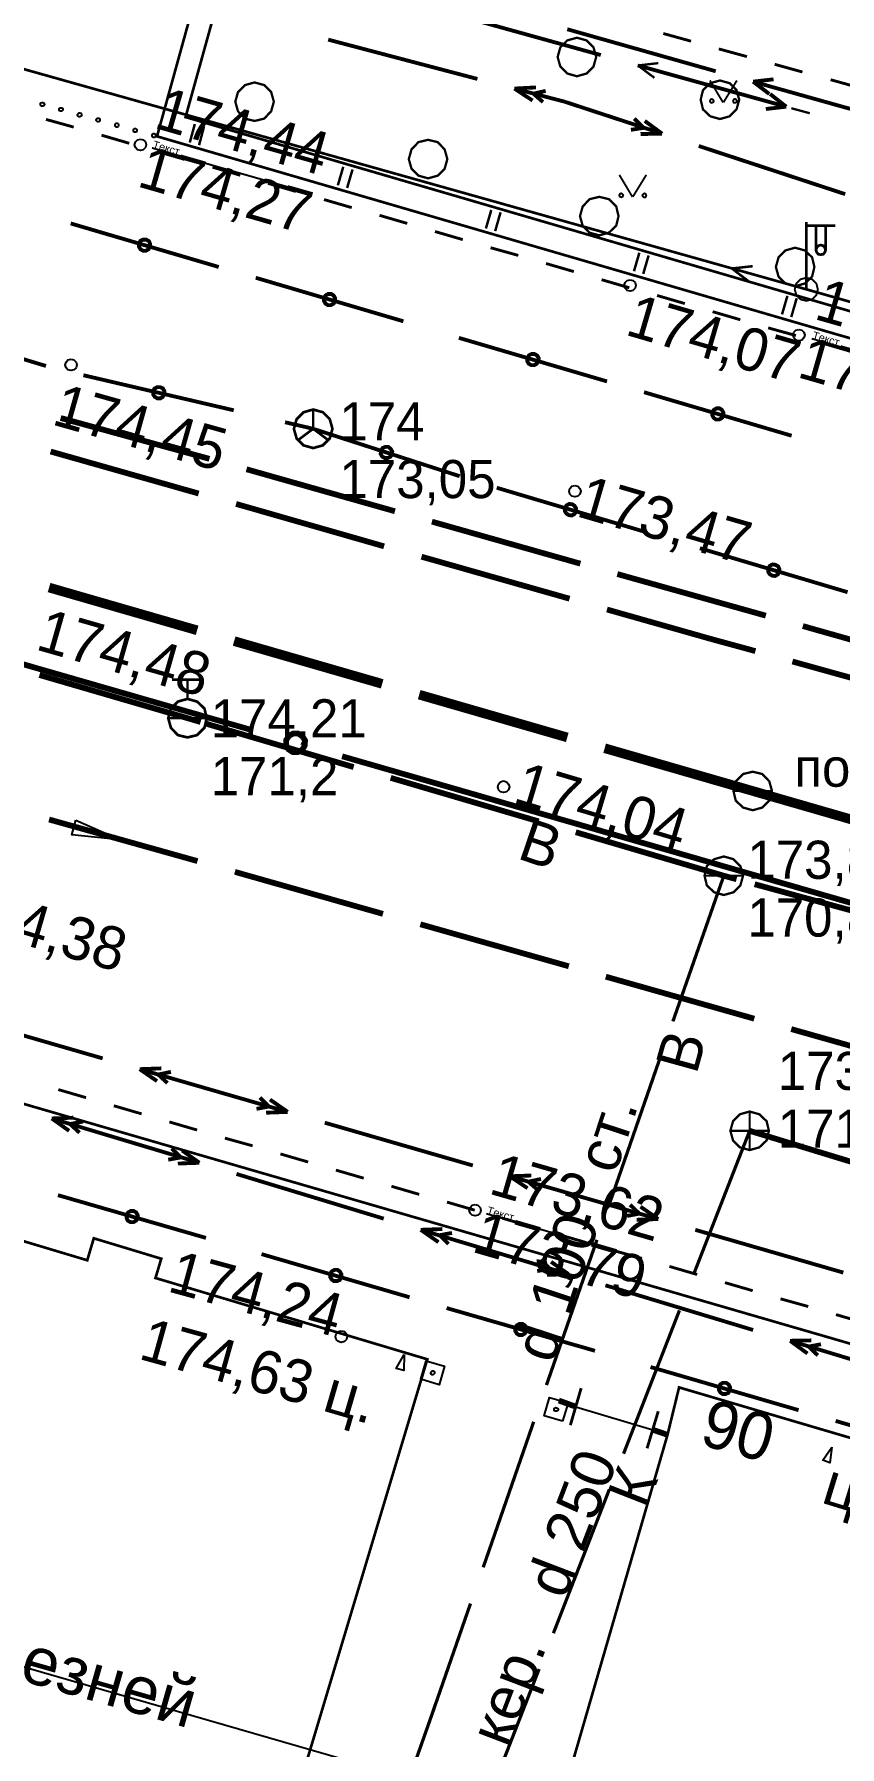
# Model space of a CAD drawing. Extents: x -2634 to -2115, y -2142 to -1393.
# Drawn here: x -2439.72 to -2418.83, y -2059.84 to -2015.39 of the extents above; entities that cross this region are included whole.
import ezdxf

# ---------------------------------------------------------------- set-up
doc = ezdxf.new("R2010")
doc.units = 0
doc.header["$MEASUREMENT"] = 0
for name, color, linetype in [('500_Дополн-Бордюры__п', 7, 'Continuous'), ('500_Дополн-Контур', 7, 'Continuous'), ('500_Линии_-Линии_связ', 7, 'Continuous'), ('500_Линии_-ЛЭП_провод', 7, 'Continuous'), ('500_Линии_-Смотровые_', 7, 'Continuous'), ('500_Линии_-Фонари_час', 7, 'Continuous'), ('500_Линии_-Электрокаб', 7, 'Continuous'), ('500_Объект-Опоры', 7, 'Continuous'), ('500_Огражд-Ограждения', 7, 'Continuous'), ('500_Растит-Газоны__са', 7, 'Continuous'), ('500_Растит-Лес_и_лесо', 7, 'Continuous'), ('500_Рельеф-Высотные_о', 7, 'Continuous'), ('500_Строен-Здания', 7, 'Continuous'), ('500_Трубоп-Водопровод', 7, 'Continuous'), ('500_Трубоп-Газопровод', 7, 'Continuous'), ('500_Трубоп-Канализаци', 7, 'Continuous'), ('500_Трубоп-Смотровые_', 7, 'Continuous'), ('500_Трубоп-Сооружения', 7, 'Continuous'), ('Красные_ли-Красные_ли', 7, 'Continuous'), ('Красные_ли-Оси_улиц_к', 7, 'Continuous')]:
    doc.layers.add(name, color=color, linetype=linetype)
doc.styles.add('TARIAL', font='Arial')

# ---------------------------------------------------------------- blocks, each defined once
blk = doc.blocks.new('block_25')
at = {"layer": '500_Растит-Газоны__са', "color": 0, "const_width": 0.05}
for points in [[(2.35, 3.02), (2.69, 2.45)], [(2.7, 2.45), (3.05, 3.02)], [(0, 0.57), (0.34, 0)], [(0.35, 0), (0.7, 0.57)]]:
    blk.add_lwpolyline(points, dxfattribs=at)
for points in [[(2.4, 2.54), (2.42, 2.53), (2.44, 2.51), (2.45, 2.49), (2.44, 2.46), (2.42, 2.45), (2.4, 2.44), (2.37, 2.45), (2.36, 2.46), (2.35, 2.49), (2.36, 2.51), (2.37, 2.53)], [(3, 2.54), (3.02, 2.53), (3.04, 2.51), (3.05, 2.49), (3.04, 2.46), (3.02, 2.44), (3, 2.44), (2.97, 2.44), (2.96, 2.46), (2.95, 2.49), (2.96, 2.51), (2.97, 2.53)], [(0.05, 0.09), (0.07, 0.08), (0.09, 0.06), (0.1, 0.04), (0.09, 0.01), (0.07, 0), (0.05, -0.01), (0.02, 0), (0.01, 0.01), (0, 0.04), (0.01, 0.06), (0.02, 0.08)], [(0.65, 0.09), (0.68, 0.08), (0.69, 0.06), (0.7, 0.04), (0.69, 0.01), (0.68, -0.01), (0.65, -0.01), (0.63, -0.01), (0.61, 0.01), (0.6, 0.04), (0.61, 0.06), (0.63, 0.08)]]:
    blk.add_lwpolyline(points, close=True, dxfattribs=at)

msp = doc.modelspace()

# ---------------------------------------------------------------- linework, layer by layer
at = {"layer": '500_Дополн-Бордюры__п', "color": 1, "const_width": 0.075}
for points in [[(-2423.41, -2015.37), (-2422.69, -2015.57)], [(-2421.97, -2015.77), (-2421.24, -2015.97)], [(-2420.52, -2016.17), (-2419.8, -2016.37)], [(-2419.07, -2016.57), (-2418.35, -2016.77)], [(-2438.7, -2017.8), (-2439.42, -2017.6)], [(-2437.26, -2018.22), (-2437.98, -2018.01)], [(-2435.82, -2018.64), (-2436.54, -2018.43)], [(-2434.38, -2019.05), (-2435.1, -2018.84)], [(-2432.94, -2019.47), (-2433.66, -2019.26)], [(-2431.49, -2019.89), (-2432.21, -2019.68)], [(-2430.05, -2020.3), (-2430.77, -2020.09)], [(-2428.61, -2020.72), (-2429.33, -2020.51)], [(-2427.17, -2021.13), (-2427.89, -2020.93)], [(-2425.73, -2021.55), (-2426.45, -2021.34)], [(-2424.29, -2021.97), (-2425.01, -2021.76)], [(-2422.85, -2022.38), (-2423.57, -2022.17)], [(-2421.41, -2022.8), (-2422.13, -2022.59)], [(-2419.97, -2023.21), (-2420.69, -2023.01)], [(-2418.52, -2023.63), (-2419.24, -2023.42)], [(-2439.1, -2042.78), (-2438.38, -2042.99)], [(-2437.66, -2043.2), (-2436.94, -2043.41)], [(-2436.22, -2043.62), (-2435.5, -2043.83)], [(-2434.78, -2044.04), (-2434.06, -2044.24)], [(-2433.34, -2044.45), (-2432.62, -2044.66)], [(-2431.9, -2044.87), (-2431.18, -2045.08)], [(-2430.46, -2045.29), (-2429.74, -2045.5)], [(-2429.02, -2045.7), (-2428.3, -2045.91)], [(-2427.58, -2046.12), (-2426.85, -2046.33)], [(-2426.13, -2046.54), (-2425.41, -2046.75)], [(-2424.69, -2046.96), (-2423.97, -2047.16)], [(-2423.25, -2047.37), (-2422.53, -2047.58)], [(-2421.81, -2047.79), (-2421.09, -2048)], [(-2420.37, -2048.21), (-2419.65, -2048.41)], [(-2418.93, -2048.62), (-2418.21, -2048.83)]]:
    msp.add_lwpolyline(points, dxfattribs=at)
at = {"layer": '500_Дополн-Контур', "color": 0}
for points in [[(-2439.5, -2017.16), (-2439.48, -2017.17), (-2439.46, -2017.2), (-2439.46, -2017.22), (-2439.48, -2017.25), (-2439.5, -2017.26), (-2439.53, -2017.26), (-2439.55, -2017.24), (-2439.56, -2017.22), (-2439.56, -2017.2), (-2439.55, -2017.17), (-2439.52, -2017.16)], [(-2439.02, -2017.3), (-2438.99, -2017.31), (-2438.98, -2017.33), (-2438.98, -2017.36), (-2439, -2017.38), (-2439.02, -2017.39), (-2439.04, -2017.39), (-2439.07, -2017.38), (-2439.08, -2017.36), (-2439.08, -2017.33), (-2439.07, -2017.31), (-2439.04, -2017.3)], [(-2438.54, -2017.43), (-2438.51, -2017.44), (-2438.5, -2017.47), (-2438.5, -2017.49), (-2438.51, -2017.52), (-2438.54, -2017.53), (-2438.56, -2017.53), (-2438.59, -2017.51), (-2438.6, -2017.49), (-2438.6, -2017.47), (-2438.58, -2017.44), (-2438.56, -2017.43)], [(-2438.05, -2017.57), (-2438.03, -2017.58), (-2438.02, -2017.6), (-2438.02, -2017.63), (-2438.03, -2017.65), (-2438.06, -2017.66), (-2438.08, -2017.66), (-2438.1, -2017.65), (-2438.12, -2017.63), (-2438.12, -2017.6), (-2438.1, -2017.58), (-2438.08, -2017.57)], [(-2437.57, -2017.7), (-2437.55, -2017.71), (-2437.54, -2017.74), (-2437.54, -2017.76), (-2437.55, -2017.79), (-2437.57, -2017.8), (-2437.6, -2017.8), (-2437.62, -2017.78), (-2437.63, -2017.76), (-2437.63, -2017.74), (-2437.62, -2017.71), (-2437.6, -2017.7)], [(-2437.09, -2017.84), (-2437.07, -2017.85), (-2437.06, -2017.87), (-2437.06, -2017.9), (-2437.07, -2017.92), (-2437.09, -2017.93), (-2437.12, -2017.93), (-2437.14, -2017.92), (-2437.15, -2017.9), (-2437.15, -2017.87), (-2437.14, -2017.85), (-2437.12, -2017.84)], [(-2436.61, -2017.97), (-2436.59, -2017.98), (-2436.58, -2018.01), (-2436.58, -2018.03), (-2436.59, -2018.06), (-2436.61, -2018.07), (-2436.64, -2018.07), (-2436.66, -2018.05), (-2436.67, -2018.03), (-2436.67, -2018.01), (-2436.66, -2017.98), (-2436.64, -2017.97)]]:
    msp.add_lwpolyline(points, close=True, dxfattribs=at)
at = {"layer": '500_Линии_-Линии_связ', "color": 0, "const_width": 0.1}
for points in [[(-2438.78, -2020.3), (-2434.94, -2021.43)], [(-2433.98, -2021.71), (-2430.15, -2022.84)], [(-2443.24, -2022.84), (-2439.42, -2024)], [(-2428.71, -2023.27), (-2424.87, -2024.4)], [(-2438.45, -2024.24), (-2434.55, -2025.15)], [(-2423.91, -2024.68), (-2420.08, -2025.81)], [(-2432.49, -2025.63), (-2433.22, -2025.46)], [(-2433.09, -2025.49), (-2432.49, -2025.63)], [(-2432.49, -2025.63), (-2428.69, -2026.86)], [(-2427.73, -2027.16), (-2423.9, -2028.3)], [(-2422.46, -2028.73), (-2418.63, -2029.87)], [(-2439.11, -2045.52), (-2435.27, -2046.63)], [(-2433.83, -2047.05), (-2429.99, -2048.17)], [(-2429.03, -2048.45), (-2425.18, -2049.56)], [(-2423.74, -2049.98), (-2419.9, -2051.1)], [(-2418.94, -2051.38), (-2415.1, -2052.49)]]:
    msp.add_lwpolyline(points, dxfattribs=at)
for points in [[(-2436.82, -2020.72), (-2436.75, -2020.76), (-2436.72, -2020.83), (-2436.72, -2020.9), (-2436.76, -2020.97), (-2436.83, -2021.01), (-2436.9, -2021.01), (-2436.97, -2020.97), (-2437.01, -2020.9), (-2437.01, -2020.82), (-2436.97, -2020.75), (-2436.9, -2020.72)], [(-2432.02, -2022.13), (-2431.96, -2022.17), (-2431.92, -2022.24), (-2431.92, -2022.32), (-2431.96, -2022.38), (-2432.03, -2022.42), (-2432.11, -2022.42), (-2432.17, -2022.38), (-2432.21, -2022.31), (-2432.21, -2022.23), (-2432.17, -2022.17), (-2432.1, -2022.13)], [(-2426.75, -2023.69), (-2426.68, -2023.73), (-2426.64, -2023.8), (-2426.65, -2023.87), (-2426.69, -2023.94), (-2426.76, -2023.98), (-2426.83, -2023.98), (-2426.9, -2023.94), (-2426.94, -2023.87), (-2426.93, -2023.79), (-2426.89, -2023.72), (-2426.83, -2023.69)], [(-2436.46, -2024.55), (-2436.39, -2024.58), (-2436.35, -2024.65), (-2436.35, -2024.73), (-2436.39, -2024.8), (-2436.45, -2024.84), (-2436.53, -2024.84), (-2436.6, -2024.8), (-2436.64, -2024.74), (-2436.64, -2024.66), (-2436.61, -2024.59), (-2436.54, -2024.55)], [(-2421.95, -2025.1), (-2421.89, -2025.14), (-2421.85, -2025.21), (-2421.85, -2025.29), (-2421.89, -2025.35), (-2421.96, -2025.39), (-2422.04, -2025.39), (-2422.1, -2025.35), (-2422.14, -2025.28), (-2422.14, -2025.2), (-2422.1, -2025.14), (-2422.03, -2025.1)], [(-2430.54, -2026.1), (-2430.48, -2026.15), (-2430.44, -2026.22), (-2430.45, -2026.29), (-2430.49, -2026.36), (-2430.56, -2026.39), (-2430.63, -2026.39), (-2430.7, -2026.35), (-2430.74, -2026.28), (-2430.73, -2026.2), (-2430.69, -2026.13), (-2430.62, -2026.1)], [(-2425.77, -2027.59), (-2425.71, -2027.63), (-2425.67, -2027.7), (-2425.67, -2027.77), (-2425.71, -2027.84), (-2425.78, -2027.88), (-2425.86, -2027.87), (-2425.92, -2027.83), (-2425.96, -2027.77), (-2425.96, -2027.69), (-2425.92, -2027.62), (-2425.85, -2027.58)], [(-2420.5, -2029.16), (-2420.43, -2029.2), (-2420.4, -2029.27), (-2420.4, -2029.34), (-2420.44, -2029.41), (-2420.51, -2029.45), (-2420.59, -2029.44), (-2420.65, -2029.4), (-2420.69, -2029.34), (-2420.69, -2029.26), (-2420.65, -2029.19), (-2420.58, -2029.15)], [(-2437.15, -2045.93), (-2437.08, -2045.97), (-2437.04, -2046.04), (-2437.04, -2046.12), (-2437.08, -2046.18), (-2437.15, -2046.22), (-2437.23, -2046.22), (-2437.3, -2046.18), (-2437.33, -2046.11), (-2437.33, -2046.03), (-2437.29, -2045.97), (-2437.22, -2045.93)], [(-2431.86, -2047.46), (-2431.8, -2047.5), (-2431.76, -2047.57), (-2431.76, -2047.65), (-2431.8, -2047.72), (-2431.87, -2047.75), (-2431.95, -2047.75), (-2432.01, -2047.71), (-2432.05, -2047.64), (-2432.05, -2047.57), (-2432.01, -2047.5), (-2431.94, -2047.46)], [(-2427.06, -2048.86), (-2427, -2048.9), (-2426.96, -2048.97), (-2426.96, -2049.05), (-2427, -2049.11), (-2427.07, -2049.15), (-2427.15, -2049.15), (-2427.21, -2049.11), (-2427.25, -2049.04), (-2427.25, -2048.96), (-2427.21, -2048.9), (-2427.14, -2048.86)], [(-2421.78, -2050.39), (-2421.72, -2050.43), (-2421.68, -2050.5), (-2421.68, -2050.58), (-2421.72, -2050.65), (-2421.79, -2050.68), (-2421.87, -2050.68), (-2421.93, -2050.64), (-2421.97, -2050.57), (-2421.97, -2050.5), (-2421.93, -2050.43), (-2421.86, -2050.39)]]:
    msp.add_lwpolyline(points, close=True, dxfattribs=at)
at = {"layer": '500_Линии_-ЛЭП_провод', "color": 253, "const_width": 0.07}
for points in [[(-2419.7, -2022.01), (-2452.55, -2012.76)], [(-2389.73, -2030.58), (-2419.7, -2022.01)], [(-2396.22, -2055.86), (-2453.85, -2039.13)]]:
    msp.add_lwpolyline(points, dxfattribs=at)
at = {"layer": '500_Линии_-ЛЭП_провод', "color": 0}
for points, const_width in [([(-2421.09, -2021.41), (-2421.63, -2021.47)], 0.065), ([(-2419.7, -2022.01), (-2421.63, -2021.47)], 0.065), ([(-2421.2, -2021.8), (-2421.63, -2021.47)], 0.065), ([(-2419.7, -2022.01), (-2417.78, -2022.56)], 0.06)]:
    msp.add_lwpolyline(points, dxfattribs=dict(at, const_width=const_width))
at = {"layer": '500_Линии_-Смотровые_', "color": 0, "const_width": 0.07}
for points in [[(-2432.49, -2025.13), (-2432.24, -2025.2), (-2432.06, -2025.38), (-2431.99, -2025.63), (-2432.06, -2025.88), (-2432.24, -2026.06), (-2432.49, -2026.13), (-2432.74, -2026.06), (-2432.92, -2025.88), (-2432.99, -2025.63), (-2432.92, -2025.38), (-2432.74, -2025.2)], [(-2432.49, -2025.58), (-2432.49, -2025.58), (-2432.49, -2025.58), (-2432.49, -2025.58), (-2432.49, -2025.58), (-2432.49, -2025.58), (-2432.49, -2025.58), (-2432.49, -2025.58), (-2432.49, -2025.58), (-2432.49, -2025.58), (-2432.49, -2025.58), (-2432.49, -2025.58)]]:
    msp.add_lwpolyline(points, close=True, dxfattribs=at)
at = {"layer": '500_Линии_-Смотровые_', "color": 0, "const_width": 0.065}
for points in [[(-2432.49, -2025.13), (-2432.49, -2025.63)], [(-2432.89, -2025.93), (-2432.49, -2025.63)], [(-2432.49, -2025.63), (-2432.09, -2025.93)]]:
    msp.add_lwpolyline(points, dxfattribs=at)
at = {"layer": '500_Линии_-Фонари_час', "color": 0, "const_width": 0.065}
for points in [[(-2419.7, -2022.01), (-2419.7, -2020.26)], [(-2418.95, -2020.36), (-2419.7, -2020.36)], [(-2419.45, -2021.01), (-2419.45, -2020.36)], [(-2419.2, -2021.01), (-2419.2, -2020.36)], [(-2419.45, -2020.99), (-2419.45, -2020.86)], [(-2419.45, -2020.96), (-2419.45, -2020.96)], [(-2419.2, -2020.99), (-2419.2, -2020.86)], [(-2419.2, -2020.99), (-2419.2, -2020.86)]]:
    msp.add_lwpolyline(points, dxfattribs=at)
at = {"layer": '500_Линии_-Фонари_час', "color": 0, "const_width": 0.07}
msp.add_lwpolyline([(-2419.45, -2020.99), (-2419.43, -2020.93), (-2419.39, -2020.88), (-2419.33, -2020.86), (-2419.26, -2020.88), (-2419.22, -2020.93), (-2419.2, -2020.99), (-2419.22, -2021.05), (-2419.26, -2021.1), (-2419.33, -2021.11), (-2419.39, -2021.1), (-2419.43, -2021.05)], close=True, dxfattribs=at)
at = {"layer": '500_Линии_-Электрокаб', "color": 1}
for points, const_width in [([(-2428.89, -2014.86), (-2425.03, -2015.93)], 0.1), ([(-2422.05, -2016.35), (-2425.9, -2015.26)], 0.1), ([(-2424.07, -2016.2), (-2420.22, -2017.27)], 0.1), ([(-2424.07, -2016.2), (-2423.54, -2016.14)], 0.06), ([(-2424.07, -2016.2), (-2423.64, -2016.52)], 0.06), ([(-2420.55, -2016.56), (-2421.08, -2016.62)], 0.1), ([(-2417.23, -2017.7), (-2421.08, -2016.62)], 0.1), ([(-2420.66, -2016.94), (-2421.08, -2016.62)], 0.1), ([(-2420.64, -2016.94), (-2420.22, -2017.27)], 0.1), ([(-2420.75, -2017.33), (-2420.22, -2017.27)], 0.1), ([(-2419.61, -2017.44), (-2420.09, -2017.31)], 0.06)]:
    msp.add_lwpolyline(points, dxfattribs=dict(at, const_width=const_width))
at = {"layer": '500_Линии_-Электрокаб', "color": 12, "const_width": 0.1}
for points in [[(-2432.1, -2015.53), (-2428.23, -2016.55)], [(-2427.27, -2016.8), (-2426.71, -2016.77)], [(-2427.27, -2016.8), (-2425.97, -2017.14)], [(-2427.27, -2016.8), (-2426.8, -2017.11)], [(-2426.78, -2016.93), (-2426.53, -2017.15)], [(-2426.77, -2016.93), (-2426.46, -2016.86)], [(-2425.97, -2017.14), (-2423.44, -2017.97)], [(-2424.25, -2017.87), (-2423.92, -2017.82)], [(-2424.16, -2017.58), (-2423.92, -2017.82)], [(-2423.89, -2017.64), (-2423.44, -2017.97)], [(-2424, -2017.98), (-2423.44, -2017.97)], [(-2422.49, -2018.29), (-2418.69, -2019.54)], [(-2437.95, -2041.97), (-2441.79, -2040.86)], [(-2436.43, -2042.23), (-2436.99, -2042.25)], [(-2433.15, -2043.36), (-2436.99, -2042.25)], [(-2436.54, -2042.56), (-2436.99, -2042.25)], [(-2436.18, -2042.32), (-2436.51, -2042.39)], [(-2436.27, -2042.61), (-2436.51, -2042.39)], [(-2433.64, -2043.22), (-2433.96, -2043.28)], [(-2433.64, -2043.22), (-2433.87, -2042.99)], [(-2433.15, -2043.36), (-2433.61, -2043.04)], [(-2439.27, -2043.53), (-2438.71, -2043.51)], [(-2439.27, -2043.53), (-2435.44, -2044.68)], [(-2439.27, -2043.53), (-2438.82, -2043.85)], [(-2438.79, -2043.68), (-2438.55, -2043.9)], [(-2438.78, -2043.67), (-2438.46, -2043.61)], [(-2433.15, -2043.36), (-2433.71, -2043.38)], [(-2428.35, -2044.75), (-2432.19, -2043.64)], [(-2436.25, -2044.6), (-2435.92, -2044.54)], [(-2436.16, -2044.31), (-2435.92, -2044.54)], [(-2435.89, -2044.36), (-2435.44, -2044.68)], [(-2436, -2044.7), (-2435.44, -2044.68)], [(-2434.48, -2044.97), (-2430.66, -2046.13)], [(-2426.83, -2045.01), (-2427.39, -2045.03)], [(-2423.54, -2046.14), (-2427.39, -2045.03)], [(-2426.93, -2045.34), (-2427.39, -2045.03)], [(-2426.58, -2045.1), (-2426.91, -2045.17)], [(-2426.66, -2045.39), (-2426.91, -2045.17)], [(-2424.03, -2046), (-2424.27, -2045.77)], [(-2423.54, -2046.14), (-2424, -2045.82)], [(-2424.03, -2046), (-2424.35, -2046.06)], [(-2423.54, -2046.14), (-2424.1, -2046.16)], [(-2429.7, -2046.42), (-2429.14, -2046.4)], [(-2429.7, -2046.42), (-2425.87, -2047.57)], [(-2429.7, -2046.42), (-2429.24, -2046.74)], [(-2429.21, -2046.56), (-2428.89, -2046.5)], [(-2429.21, -2046.56), (-2428.98, -2046.79)], [(-2418.74, -2047.53), (-2422.58, -2046.42)], [(-2426.59, -2047.2), (-2426.35, -2047.43)], [(-2426.68, -2047.49), (-2426.35, -2047.43)], [(-2426.43, -2047.59), (-2425.87, -2047.57)], [(-2426.32, -2047.25), (-2425.87, -2047.57)], [(-2424.91, -2047.86), (-2421.08, -2049.02)], [(-2420.12, -2049.3), (-2419.57, -2049.29)], [(-2420.12, -2049.3), (-2416.29, -2050.46)], [(-2420.12, -2049.3), (-2419.67, -2049.63)], [(-2419.64, -2049.45), (-2419.32, -2049.39)], [(-2419.64, -2049.45), (-2419.4, -2049.68)]]:
    msp.add_lwpolyline(points, dxfattribs=at)
at = {"layer": '500_Объект-Опоры', "color": 1, "const_width": 0.05}
msp.add_lwpolyline([(-2419.7, -2021.71), (-2419.55, -2021.75), (-2419.44, -2021.86), (-2419.4, -2022.01), (-2419.44, -2022.16), (-2419.55, -2022.27), (-2419.7, -2022.31), (-2419.85, -2022.27), (-2419.96, -2022.16), (-2420, -2022.01), (-2419.96, -2021.86), (-2419.85, -2021.75)], close=True, dxfattribs=at)
at = {"layer": '500_Объект-Опоры', "color": 0}
for points in [[(-2429.7, -2050.3), (-2429.56, -2049.82), (-2429.08, -2049.96), (-2429.22, -2050.44)], [(-2429.38, -2050.08), (-2429.35, -2050.1), (-2429.34, -2050.12), (-2429.34, -2050.15), (-2429.36, -2050.17), (-2429.38, -2050.18), (-2429.4, -2050.18), (-2429.43, -2050.17), (-2429.44, -2050.14), (-2429.44, -2050.12), (-2429.42, -2050.1), (-2429.4, -2050.08)], [(-2426.02, -2051.39), (-2426.5, -2051.25), (-2426.36, -2050.77), (-2425.88, -2050.91)], [(-2426.24, -2051.07), (-2426.23, -2051.05), (-2426.2, -2051.03), (-2426.18, -2051.04), (-2426.16, -2051.05), (-2426.14, -2051.07), (-2426.14, -2051.1), (-2426.16, -2051.12), (-2426.18, -2051.13), (-2426.21, -2051.13), (-2426.23, -2051.12), (-2426.24, -2051.09)]]:
    msp.add_lwpolyline(points, close=True, dxfattribs=at)
at = {"layer": '500_Огражд-Ограждения', "color": 0, "const_width": 0.07}
msp.add_lwpolyline([(-2373.52, -2036.19), (-2391.46, -2030.98), (-2418.84, -2023.2), (-2436.54, -2018.04), (-2435.67, -2014.89), (-2435.11, -2015.05), (-2435.8, -2017.54), (-2415.17, -2023.57), (-2386.51, -2031.83), (-2373.92, -2035.48), (-2372.55, -2030.7), (-2374.88, -2029.96), (-2374.68, -2029.37), (-2371.79, -2030.26)], close=True, dxfattribs=at)
at = {"layer": '500_Огражд-Ограждения', "color": 0}
for points, const_width in [([(-2435.69, -2018.2), (-2435.56, -2017.72)], 0.065), ([(-2435.56, -2017.72), (-2435.56, -2017.72)], 0.065), ([(-2435.56, -2017.72), (-2435.56, -2017.72)], 0.065), ([(-2435.45, -2018.27), (-2435.32, -2017.78)], 0.065), ([(-2431.85, -2019.31), (-2431.71, -2018.83)], 0.065), ([(-2431.61, -2019.38), (-2431.47, -2018.9)], 0.065), ([(-2428.01, -2020.43), (-2427.87, -2019.95)], 0.065), ([(-2427.87, -2019.95), (-2427.87, -2019.95)], 0.065), ([(-2427.87, -2019.95), (-2427.87, -2019.95)], 0.065), ([(-2427.77, -2020.5), (-2427.63, -2020.01)], 0.065), ([(-2424.17, -2021.54), (-2424.03, -2021.06)], 0.065), ([(-2423.93, -2021.61), (-2423.79, -2021.13)], 0.065), ([(-2420.33, -2022.66), (-2420.19, -2022.18)], 0.065), ([(-2420.19, -2022.18), (-2420.19, -2022.18)], 0.065), ([(-2420.19, -2022.18), (-2420.19, -2022.18)], 0.065), ([(-2420.09, -2022.73), (-2419.95, -2022.24)], 0.065), ([(-2425.82, -2051.49), (-2425.54, -2050.53)], 0.075), ([(-2426.12, -2050.85), (-2425.68, -2051.01)], 0.15), ([(-2423.54, -2051.13), (-2423.83, -2052.09)], 0.075), ([(-2423.68, -2051.61), (-2423.3, -2051.74)], 0.15)]:
    msp.add_lwpolyline(points, dxfattribs=dict(at, const_width=const_width))
at = {"layer": '500_Огражд-Ограждения', "color": 255}
msp.add_lwpolyline([(-2425.68, -2051.01), (-2423.68, -2051.61)], dxfattribs=at)
at = {"layer": '500_Растит-Лес_и_лесо', "color": 0, "const_width": 0.06}
for points in [[(-2425.65, -2015.48), (-2425.4, -2015.55), (-2425.22, -2015.73), (-2425.15, -2015.98), (-2425.22, -2016.23), (-2425.4, -2016.41), (-2425.65, -2016.48), (-2425.9, -2016.41), (-2426.08, -2016.23), (-2426.15, -2015.98), (-2426.08, -2015.73), (-2425.9, -2015.55)], [(-2434.01, -2016.64), (-2433.76, -2016.71), (-2433.58, -2016.89), (-2433.51, -2017.14), (-2433.58, -2017.39), (-2433.76, -2017.58), (-2434.01, -2017.64), (-2434.26, -2017.58), (-2434.44, -2017.39), (-2434.51, -2017.14), (-2434.44, -2016.89), (-2434.26, -2016.71)], [(-2421.94, -2016.59), (-2421.69, -2016.66), (-2421.51, -2016.84), (-2421.44, -2017.09), (-2421.51, -2017.34), (-2421.69, -2017.52), (-2421.94, -2017.59), (-2422.19, -2017.52), (-2422.38, -2017.34), (-2422.44, -2017.09), (-2422.38, -2016.84), (-2422.19, -2016.66)], [(-2429.51, -2018.13), (-2429.26, -2018.19), (-2429.08, -2018.38), (-2429.01, -2018.63), (-2429.08, -2018.88), (-2429.26, -2019.06), (-2429.51, -2019.13), (-2429.76, -2019.06), (-2429.94, -2018.88), (-2430.01, -2018.63), (-2429.94, -2018.38), (-2429.76, -2018.19)], [(-2425.07, -2019.61), (-2424.82, -2019.67), (-2424.63, -2019.86), (-2424.57, -2020.11), (-2424.63, -2020.36), (-2424.82, -2020.54), (-2425.07, -2020.61), (-2425.32, -2020.54), (-2425.5, -2020.36), (-2425.57, -2020.11), (-2425.5, -2019.86), (-2425.32, -2019.67)], [(-2419.99, -2020.93), (-2419.74, -2021), (-2419.55, -2021.18), (-2419.49, -2021.43), (-2419.55, -2021.68), (-2419.74, -2021.86), (-2419.99, -2021.93), (-2420.24, -2021.86), (-2420.42, -2021.68), (-2420.49, -2021.43), (-2420.42, -2021.18), (-2420.24, -2021)]]:
    msp.add_lwpolyline(points, close=True, dxfattribs=at)
at = {"layer": '500_Рельеф-Высотные_о', "color": 0}
for points in [[(-2436.97, -2018.11), (-2436.9, -2018.13), (-2436.84, -2018.18), (-2436.82, -2018.26), (-2436.84, -2018.33), (-2436.9, -2018.39), (-2436.97, -2018.41), (-2437.05, -2018.39), (-2437.1, -2018.33), (-2437.12, -2018.26), (-2437.1, -2018.18), (-2437.05, -2018.13)], [(-2424.27, -2021.76), (-2424.2, -2021.78), (-2424.14, -2021.83), (-2424.12, -2021.91), (-2424.14, -2021.98), (-2424.2, -2022.04), (-2424.27, -2022.06), (-2424.35, -2022.04), (-2424.4, -2021.98), (-2424.42, -2021.91), (-2424.4, -2021.83), (-2424.35, -2021.78)], [(-2419.89, -2023.05), (-2419.82, -2023.07), (-2419.76, -2023.12), (-2419.74, -2023.2), (-2419.76, -2023.27), (-2419.82, -2023.33), (-2419.89, -2023.35), (-2419.97, -2023.33), (-2420.02, -2023.27), (-2420.04, -2023.2), (-2420.02, -2023.12), (-2419.97, -2023.07)], [(-2438.77, -2023.82), (-2438.7, -2023.84), (-2438.64, -2023.9), (-2438.62, -2023.97), (-2438.64, -2024.05), (-2438.7, -2024.1), (-2438.77, -2024.12), (-2438.85, -2024.1), (-2438.9, -2024.05), (-2438.92, -2023.97), (-2438.9, -2023.9), (-2438.85, -2023.84)], [(-2425.7, -2027.1), (-2425.63, -2027.12), (-2425.57, -2027.18), (-2425.55, -2027.25), (-2425.57, -2027.33), (-2425.63, -2027.38), (-2425.7, -2027.4), (-2425.78, -2027.38), (-2425.83, -2027.33), (-2425.85, -2027.25), (-2425.83, -2027.18), (-2425.78, -2027.12)], [(-2427.55, -2034.77), (-2427.48, -2034.79), (-2427.42, -2034.85), (-2427.4, -2034.92), (-2427.42, -2035), (-2427.48, -2035.05), (-2427.55, -2035.07), (-2427.63, -2035.05), (-2427.68, -2035), (-2427.7, -2034.92), (-2427.68, -2034.85), (-2427.63, -2034.79)], [(-2428.29, -2045.76), (-2428.22, -2045.78), (-2428.16, -2045.84), (-2428.14, -2045.91), (-2428.16, -2045.99), (-2428.22, -2046.04), (-2428.29, -2046.06), (-2428.37, -2046.04), (-2428.42, -2045.99), (-2428.44, -2045.91), (-2428.42, -2045.84), (-2428.37, -2045.78)], [(-2431.76, -2049.04), (-2431.68, -2049.06), (-2431.63, -2049.12), (-2431.61, -2049.19), (-2431.63, -2049.27), (-2431.68, -2049.32), (-2431.76, -2049.34), (-2431.83, -2049.32), (-2431.89, -2049.27), (-2431.91, -2049.19), (-2431.89, -2049.12), (-2431.83, -2049.06)], [(-2430.13, -2049.66), (-2430.14, -2050.07), (-2430.34, -2050.02)], [(-2419.04, -2052.06), (-2419.09, -2052.47), (-2419.27, -2052.4)]]:
    msp.add_lwpolyline(points, close=True, dxfattribs=at)
at = {"layer": '500_Рельеф-Высотные_о', "color": 0, "const_width": 0.05}
for points in [[(-2436.67, -2018.34), (-2432.64, -2019.5)], [(-2419.56, -2023.29), (-2415.52, -2024.45)], [(-2428, -2046), (-2423.96, -2047.17)]]:
    msp.add_lwpolyline(points, dxfattribs=at)
at = {"layer": '500_Строен-Здания', "color": 0, "const_width": 0.07}
for points in [[(-2443.06, -2063.15), (-2451.58, -2060.59), (-2452.41, -2063.37), (-2459.61, -2061.2), (-2456.32, -2050.21), (-2461.24, -2048.73), (-2459.16, -2041.83), (-2454.26, -2043.3), (-2454.11, -2042.81), (-2446.62, -2045.06), (-2446.43, -2044.42), (-2445.35, -2044.74), (-2445.45, -2045.08), (-2438.35, -2047.21), (-2438.18, -2046.64), (-2436.43, -2047.17), (-2436.58, -2047.67), (-2429.53, -2049.78), (-2436.21, -2072.06), (-2444.95, -2069.43)], [(-2423.94, -2091.19), (-2417.5, -2069.02), (-2413.18, -2054.12), (-2412.99, -2053.46), (-2423, -2050.51), (-2423.3, -2051.74), (-2430.43, -2076.35), (-2426.41, -2077.72), (-2427.19, -2080.37), (-2429.41, -2079.62), (-2432.14, -2088.73)]]:
    msp.add_lwpolyline(points, close=True, dxfattribs=at)
at = {"layer": '500_Трубоп-Водопровод', "color": 94}
for points, const_width in [([(-2435.5, -2030.86), (-2439.34, -2029.75)], 0.25), ([(-2430.7, -2032.25), (-2434.54, -2031.14)], 0.25), ([(-2435.75, -2033.14), (-2439.59, -2032.02)], 0.15), ([(-2425.9, -2033.64), (-2429.74, -2032.53)], 0.25), ([(-2435.75, -2033.14), (-2435.41, -2033.24)], 0.15), ([(-2431.44, -2034.41), (-2435.28, -2033.28)], 0.15), ([(-2421.09, -2035.03), (-2424.93, -2033.92)], 0.25), ([(-2426.64, -2035.82), (-2430.48, -2034.69)], 0.15), ([(-2421.09, -2035.03), (-2417.25, -2036.14)], 0.25), ([(-2421.84, -2037.23), (-2425.68, -2036.1)], 0.15), ([(-2421.84, -2037.23), (-2423.16, -2041.01)], 0.085), ([(-2421.84, -2037.23), (-2421.51, -2037.32)], 0.15), ([(-2417.18, -2038.5), (-2421.04, -2037.45)], 0.15), ([(-2423.49, -2041.95), (-2424.8, -2045.73)], 0.085), ([(-2425.13, -2046.68), (-2426.44, -2050.45)], 0.085), ([(-2426.77, -2051.4), (-2428.08, -2055.18)], 0.085), ([(-2428.41, -2056.12), (-2429.41, -2059)], 0.085), ([(-2429.41, -2059), (-2429.33, -2058.76)], 0.085), ([(-2429.41, -2059), (-2430.74, -2062.77)], 0.085)]:
    msp.add_lwpolyline(points, dxfattribs=dict(at, const_width=const_width))
at = {"layer": '500_Трубоп-Газопровод', "color": 5, "const_width": 0.15}
for points in [[(-2439.04, -2025.35), (-2435.18, -2026.41)], [(-2439.3, -2026.22), (-2435.46, -2027.31)], [(-2434.22, -2026.68), (-2430.37, -2027.77)], [(-2434.49, -2027.58), (-2430.65, -2028.68)], [(-2429.41, -2028.04), (-2425.56, -2029.13)], [(-2429.68, -2028.95), (-2425.84, -2030.04)], [(-2424.6, -2029.4), (-2420.75, -2030.48)], [(-2424.87, -2030.32), (-2422.19, -2031.08)], [(-2419.79, -2030.75), (-2415.94, -2031.84)], [(-2422.19, -2031.08), (-2421.02, -2031.4)], [(-2420.06, -2031.67), (-2416.21, -2032.74)]]:
    msp.add_lwpolyline(points, dxfattribs=at)
at = {"layer": '500_Трубоп-Канализаци', "color": 34}
for points, const_width in [([(-2439.34, -2035.77), (-2435.49, -2036.85)], 0.15), ([(-2434.52, -2037.13), (-2430.68, -2038.22)], 0.15), ([(-2429.71, -2038.49), (-2425.86, -2039.58)], 0.15), ([(-2424.9, -2039.85), (-2421.05, -2040.94)], 0.15), ([(-2420.09, -2041.21), (-2416.24, -2042.3)], 0.15), ([(-2421.17, -2043.85), (-2422.62, -2047.57)], 0.085), ([(-2421.17, -2043.85), (-2417.34, -2045.02)], 0.15), ([(-2422.99, -2048.51), (-2424.44, -2052.23)], 0.085), ([(-2424.81, -2053.16), (-2426.26, -2056.89)], 0.085), ([(-2426.63, -2057.82), (-2428.08, -2061.54)], 0.085)]:
    msp.add_lwpolyline(points, dxfattribs=dict(at, const_width=const_width))
at = {"layer": '500_Трубоп-Канализаци', "color": 0}
msp.add_lwpolyline([(-2438.65, -2035.79), (-2437.49, -2036.3), (-2438.75, -2036.17)], close=True, dxfattribs=at)
at = {"layer": '500_Трубоп-Смотровые_', "color": 0, "const_width": 0.06}
for points in [[(-2435.75, -2032.64), (-2435.5, -2032.71), (-2435.31, -2032.89), (-2435.25, -2033.14), (-2435.31, -2033.39), (-2435.5, -2033.58), (-2435.75, -2033.64), (-2436, -2033.58), (-2436.18, -2033.39), (-2436.25, -2033.14), (-2436.18, -2032.89), (-2436, -2032.71)], [(-2421.09, -2034.53), (-2420.84, -2034.59), (-2420.66, -2034.78), (-2420.59, -2035.03), (-2420.66, -2035.28), (-2420.84, -2035.46), (-2421.09, -2035.53), (-2421.34, -2035.46), (-2421.53, -2035.28), (-2421.59, -2035.03), (-2421.53, -2034.78), (-2421.34, -2034.59)], [(-2421.84, -2036.73), (-2421.59, -2036.8), (-2421.41, -2036.98), (-2421.34, -2037.23), (-2421.41, -2037.48), (-2421.59, -2037.66), (-2421.84, -2037.73), (-2422.09, -2037.66), (-2422.28, -2037.48), (-2422.34, -2037.23), (-2422.28, -2036.98), (-2422.09, -2036.8)], [(-2421.17, -2043.35), (-2420.92, -2043.42), (-2420.73, -2043.6), (-2420.67, -2043.85), (-2420.73, -2044.1), (-2420.92, -2044.28), (-2421.17, -2044.35), (-2421.42, -2044.28), (-2421.6, -2044.1), (-2421.67, -2043.85), (-2421.6, -2043.6), (-2421.42, -2043.42)]]:
    msp.add_lwpolyline(points, close=True, dxfattribs=at)
at = {"layer": '500_Трубоп-Смотровые_', "color": 0, "const_width": 0.055}
for points in [[(-2436.25, -2033.14), (-2435.25, -2033.14)], [(-2421.59, -2035.03), (-2420.59, -2035.03)], [(-2422.34, -2037.23), (-2421.34, -2037.23)], [(-2421.17, -2044.35), (-2421.17, -2043.35)], [(-2421.67, -2043.85), (-2420.67, -2043.85)]]:
    msp.add_lwpolyline(points, dxfattribs=at)
at = {"layer": '500_Трубоп-Сооружения', "color": 0, "const_width": 0.065}
for points in [[(-2436.15, -2032.14), (-2435.35, -2032.14)], [(-2435.75, -2032.14), (-2435.75, -2032.64)]]:
    msp.add_lwpolyline(points, dxfattribs=at)
at = {"layer": '500_Трубоп-Сооружения', "color": 0, "const_width": 0.07}
msp.add_lwpolyline([(-2435.75, -2032.64), (-2435.5, -2032.71), (-2435.31, -2032.89), (-2435.25, -2033.14), (-2435.31, -2033.39), (-2435.5, -2033.58), (-2435.75, -2033.64), (-2436, -2033.58), (-2436.18, -2033.39), (-2436.25, -2033.14), (-2436.18, -2032.89), (-2436, -2032.71)], close=True, dxfattribs=at)
at = {"layer": 'Красные_ли-Красные_ли', "color": 12}
msp.add_line((-2529.82, -2031.86), (-2363.24, -2079.9), dxfattribs=at)
at = {"layer": 'Красные_ли-Оси_улиц_к', "color": 12, "const_width": 0.15}
for points in [[(-2455.77, -2027.2), (-2434.15, -2033.43)], [(-2431.74, -2034.13), (-2410.13, -2040.36)]]:
    msp.add_lwpolyline(points, dxfattribs=at)
for points in [[(-2432.88, -2033.54), (-2432.77, -2033.61), (-2432.7, -2033.72), (-2432.71, -2033.85), (-2432.77, -2033.96), (-2432.89, -2034.02), (-2433.02, -2034.02), (-2433.13, -2033.95), (-2433.19, -2033.84), (-2433.19, -2033.71), (-2433.12, -2033.6), (-2433.01, -2033.54)], [(-2420.94, -2037.24), (-2420.94, -2037.24), (-2420.94, -2037.24), (-2420.94, -2037.24), (-2420.94, -2037.24), (-2420.94, -2037.24), (-2420.94, -2037.24), (-2420.94, -2037.24), (-2420.94, -2037.24), (-2420.94, -2037.24), (-2420.94, -2037.24), (-2420.94, -2037.24)]]:
    msp.add_lwpolyline(points, close=True, dxfattribs=at)

# ---------------------------------------------------------------- block references
at = {"layer": '500_Растит-Газоны__са'}
msp.add_blockref('block_25', (-2424.55, -2019.61), dxfattribs=at)

# ---------------------------------------------------------------- texts
at = {"layer": '500_Линии_-Смотровые_', "color": 0}
for s, p in [('174', (-2431.81, -2025.93)), ('173,05', (-2431.81, -2027.43))]:
    msp.add_text(s, height=0.99, dxfattribs=at).set_placement(p)
at = {"layer": '500_Рельеф-Высотные_о', "color": 214}
for s, rotation, p in [('174,44', 344.02, (-2436.65, -2017.81)), ('174,27', 344.02, (-2437.09, -2019.33)), ('173,81', 343.99, (-2419.53, -2022.77)), ('174,07', 343.71, (-2424.43, -2023.18)), ('173,64', 343.99, (-2419.97, -2024.28)), ('174,45', 344.29, (-2439.3, -2025.51)), ('173,47', 343.78, (-2425.7, -2027.89)), ('174,48', 344.05, (-2439.72, -2031.35)), ('174,04', 343.39, (-2427.34, -2035.32)), ('174,38', 343.79, (-2441.89, -2038.47)), ('173,62', 343.86, (-2427.97, -2045.47)), ('173,79', 343.86, (-2428.41, -2046.98)), ('174,24', 344.74, (-2436.3, -2048.01)), ('174,63', 344.43, (-2437.05, -2049.76))]:
    msp.add_text(s, height=1.11, rotation=rotation, dxfattribs=at).set_placement(p)
at = {"layer": '500_Рельеф-Высотные_о', "color": 0, "style": 'TARIAL'}
for rotation, p in [(344.02, (-2436.67, -2018.34)), (343.99, (-2419.56, -2023.29)), (343.86, (-2428, -2046))]:
    msp.add_text('Текст', height=0.2, rotation=rotation, dxfattribs=at).set_placement(p)
at = {"layer": '500_Рельеф-Высотные_о', "color": 214, "style": 'TARIAL'}
for rotation, p in [(343.74, (-2432.29, -2051.1)), (342.9, (-2419.35, -2053.49))]:
    msp.add_text('ц.', height=1.11, rotation=rotation, dxfattribs=at).set_placement(p)
at = {"layer": '500_Строен-Здания', "color": 214}
msp.add_text('90', height=1.23, rotation=344.58, dxfattribs=at).set_placement((-2422.51, -2051.98))
at = {"layer": '500_Строен-Здания', "color": 5, "style": 'TARIAL'}
msp.add_text(' УФНИИ глазных болезней', height=1.23, rotation=344.05, dxfattribs=at).set_placement((-2456.4, -2053.45))
at = {"layer": '500_Трубоп-Водопровод', "color": 94}
for rotation, p in [(341.2, (-2427.23, -2036.77)), (74.48, (-2422.55, -2042.41))]:
    msp.add_text('В', height=1.11, rotation=rotation, dxfattribs=at).set_placement(p)
at = {"layer": '500_Трубоп-Водопровод', "color": 94, "style": 'TARIAL'}
msp.add_text('d 100   ст.', height=1.11, rotation=71.76, dxfattribs=at).set_placement((-2426.27, -2049.92))
at = {"layer": '500_Трубоп-Канализаци', "color": 14, "style": 'TARIAL'}
msp.add_text('кер.   d 250 ', height=1.11, rotation=69.08, dxfattribs=at).set_placement((-2427.44, -2059.89))
at = {"layer": '500_Трубоп-Канализаци', "color": 14}
msp.add_text('К', height=1.11, rotation=68.55, dxfattribs=at).set_placement((-2423.85, -2053.69))
at = {"layer": '500_Трубоп-Смотровые_', "color": 5}
for s, p in [('174,21', (-2435.15, -2033.64)), ('171,2', (-2435.15, -2035.14)), ('под А', (-2420.01, -2034.92)), ('173,88', (-2421.23, -2037.31)), ('170,88', (-2421.23, -2038.81)), ('173,66', (-2420.44, -2042.79)), ('171,3', (-2420.44, -2044.29))]:
    msp.add_text(s, height=0.99, dxfattribs=at).set_placement(p)

doc.saveas('drawing.dxf')
